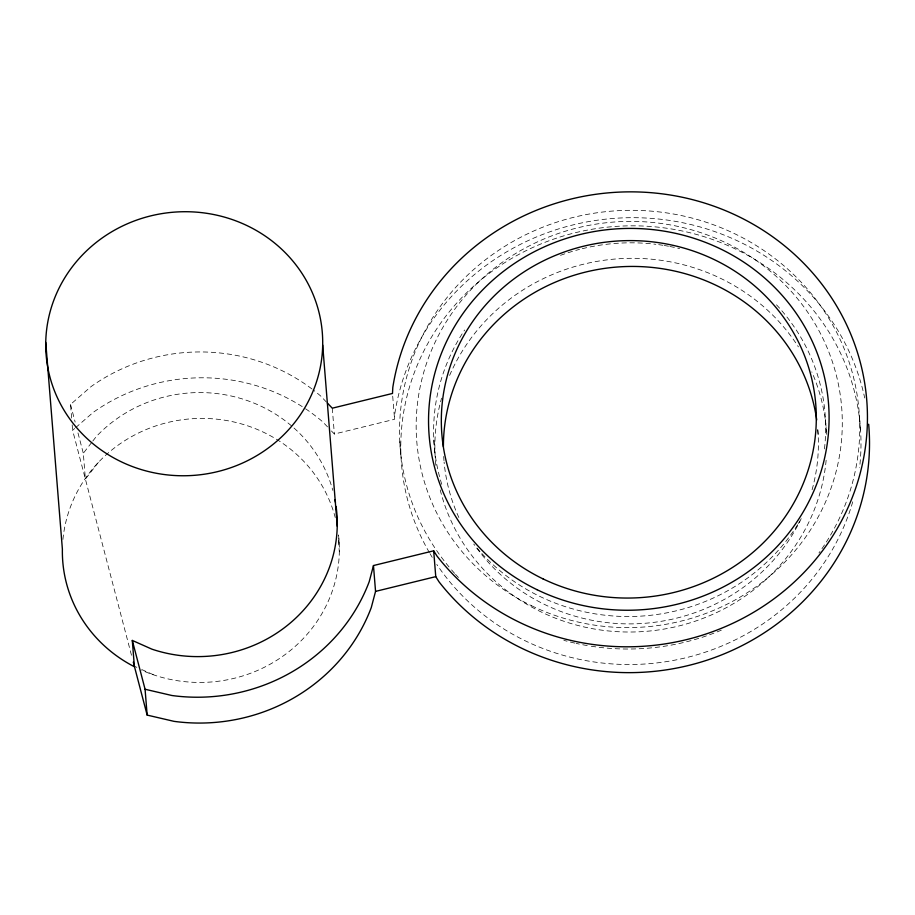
<?xml version="1.0" encoding="UTF-8"?>
<svg xmlns="http://www.w3.org/2000/svg" width="915" height="915" viewBox="0 0 915 915"><rect width="100%" height="100%" fill="white"/><g stroke="black" fill="none" stroke-linecap="round" stroke-linejoin="round"><path stroke-width="0.69" stroke-dasharray="4.58 3.43" d="M331.436 430.965L334.364 434.03L394.571 419.287L394.891 413.225A238.701 227.4 -4.6 0 1 624.613 217.816A238.701 227.4 -4.6 0 1 864.709 397.979M98.362 462.395L85.392 479.117L83.311 453.28L91.958 442.128M92.827 441.019L96.281 436.558A138.531 131.977 -4.6 0 1 291.919 426.207M71.622 418.041L70.524 404.453L91.088 386.576A181.159 172.58 -4.6 0 1 311.935 388.966M131.486 655.254L72.605 430.279L74.664 428.495M75.693 427.602L93.17 412.413A181.159 172.58 -4.6 0 1 302.545 406.82M134.368 666.269L136.827 667.355M141.734 669.54L154.017 675.007M326.426 402.062L320.582 395.932A181.159 172.58 -4.6 0 0 313.044 389.813M327.536 426.882L322.652 421.769A181.159 172.58 -4.6 0 0 303.723 407.575M70.524 404.453L75.144 422.078M77.981 432.932L83.311 453.28M859.494 417.503L860.74 433.012M825.433 419.31L826.691 434.808A196.073 186.797 -4.6 0 0 811.799 371.89M817.736 429.821L818.17 435.254M433.847 440.024L435.094 455.521M399.798 441.819L401.045 457.328M392.707 396.172L394.571 419.287M332.282 408.193L334.364 434.03M339.179 543.11L338.527 534.943A138.531 131.977 -4.6 0 1 281.294 657.29A138.531 131.977 -4.6 0 1 141.756 670.249M338.413 540.422L339.316 551.745M72.171 424.846L72.605 430.279M62.929 539.473A138.531 131.977 -4.6 0 1 190.251 418.876A138.531 131.977 -4.6 0 1 335.233 517.535M429.352 552.511A230.18 219.28 -4.6 0 1 585.977 230.374A230.18 219.28 -4.6 0 1 859.585 467.725M852.723 501.832A230.18 219.28 -4.6 0 1 665.056 661.831A230.18 219.28 -4.6 0 1 436.81 564.441M432.235 557.338A230.18 219.28 -4.6 0 1 430.061 553.724M294.012 428.037A138.531 131.977 -4.6 0 1 332.808 490.383M826.142 460.211A196.073 186.797 -4.6 0 1 644.663 631.453A196.073 186.797 -4.6 0 1 439.989 488.999M435.86 465.346A196.073 186.797 -4.6 0 1 441.556 398.174M449.608 375.436A196.073 186.797 -4.6 0 1 615.623 258.991A196.073 186.797 -4.6 0 1 798.395 346.876M817.804 429.684A187.552 178.677 -4.6 0 1 811.376 492.259M801.208 518.633A187.552 178.677 -4.6 0 1 645.727 623.218A187.552 178.677 -4.6 0 1 475.068 545.717M458.861 517.535A187.552 178.677 -4.6 0 1 444.095 462.052M443.981 460.657A187.552 178.677 -4.6 0 1 443.684 456.471M776.492 304.809A196.073 186.797 -4.6 0 1 824.106 451.724M799.87 521.047A196.073 186.797 -4.6 0 1 798.383 523.494M797.628 524.707A196.073 186.797 -4.6 0 1 480.913 552.477M479.986 551.448A196.073 186.797 -4.6 0 1 473.741 544.082M441.762 484.344A196.073 186.797 -4.6 0 1 464.648 330.006M560.506 255.331A196.073 186.797 -4.6 0 1 579.527 249.395M582.272 248.697A196.073 186.797 -4.6 0 1 655.861 244.305M658.674 244.66A196.073 186.797 -4.6 0 1 662.872 245.277M664.279 245.494A196.073 186.797 -4.6 0 1 668.476 246.227M669.871 246.49A196.073 186.797 -4.6 0 1 679.616 248.617M449.036 566.923A230.18 219.28 -4.6 0 1 469.853 273.013A230.18 219.28 -4.6 0 1 778.562 261.347A230.18 219.28 -4.6 0 1 818.959 552.946M721.329 630.172A230.18 219.28 -4.6 0 1 588.62 645.807M587.236 645.567A230.18 219.28 -4.6 0 1 576.176 643.405M574.792 643.096A230.18 219.28 -4.6 0 1 563.869 640.34M458.438 577.491A230.18 219.28 -4.6 0 1 455.544 574.38M454.583 573.328A230.18 219.28 -4.6 0 1 449.94 567.998M531.615 605.753A213.126 203.039 -4.6 0 0 842.052 413.237A213.126 203.039 -4.6 0 0 514.013 254.507A213.126 203.039 -4.6 0 0 531.615 605.753"/><path stroke-width="1.37" d="M327.41 403.08L332.282 408.193L392.489 393.45L392.81 387.388A238.701 227.4 -4.6 0 1 724.028 210.05A238.701 227.4 -4.6 0 1 815.528 559.603A238.701 227.4 -4.6 0 1 436.947 556L433.676 550.807L373.469 565.55L369.203 581.711A181.159 172.58 -4.6 0 1 171.951 695.514L145.073 689.258L132.298 640.431L151.936 649.17A138.531 131.977 -4.6 0 0 336.091 506.418M373.469 565.55L375.55 591.387L371.284 607.549A181.159 172.58 -4.6 0 1 174.033 721.352L147.155 715.095L133.293 662.14M375.55 591.387L435.757 576.644L439.017 581.837A238.701 227.4 -4.6 0 0 715.084 657.382A238.701 227.4 -4.6 0 0 868.667 424.228M433.676 550.807L435.757 576.644M322.686 345.058A138.531 131.977 -4.6 0 1 112.854 457.409A138.531 131.977 -4.6 0 1 117.109 228.75A138.531 131.977 -4.6 0 1 322.686 345.058L337.269 526.262M145.073 689.258L147.155 715.095M132.298 640.431L134.368 666.269M45.75 342.416L62.38 549.103A138.531 131.977 -4.6 0 0 134.288 666.68M334.97 499.67A138.531 131.977 -4.6 0 1 335.462 502.358M443.398 446.68A187.552 178.677 -4.6 0 1 618.265 266.94A187.552 178.677 -4.6 0 1 816.706 419.905M537.059 589.706A200.339 190.858 -4.6 0 0 828.864 408.753A200.339 190.858 -4.6 0 0 520.509 259.54A200.339 190.858 -4.6 0 0 537.059 589.706M542.915 578.829A187.552 178.677 -4.6 0 0 816.089 409.428A187.552 178.677 -4.6 0 0 527.429 269.731A187.552 178.677 -4.6 0 0 542.915 578.829"/></g></svg>
